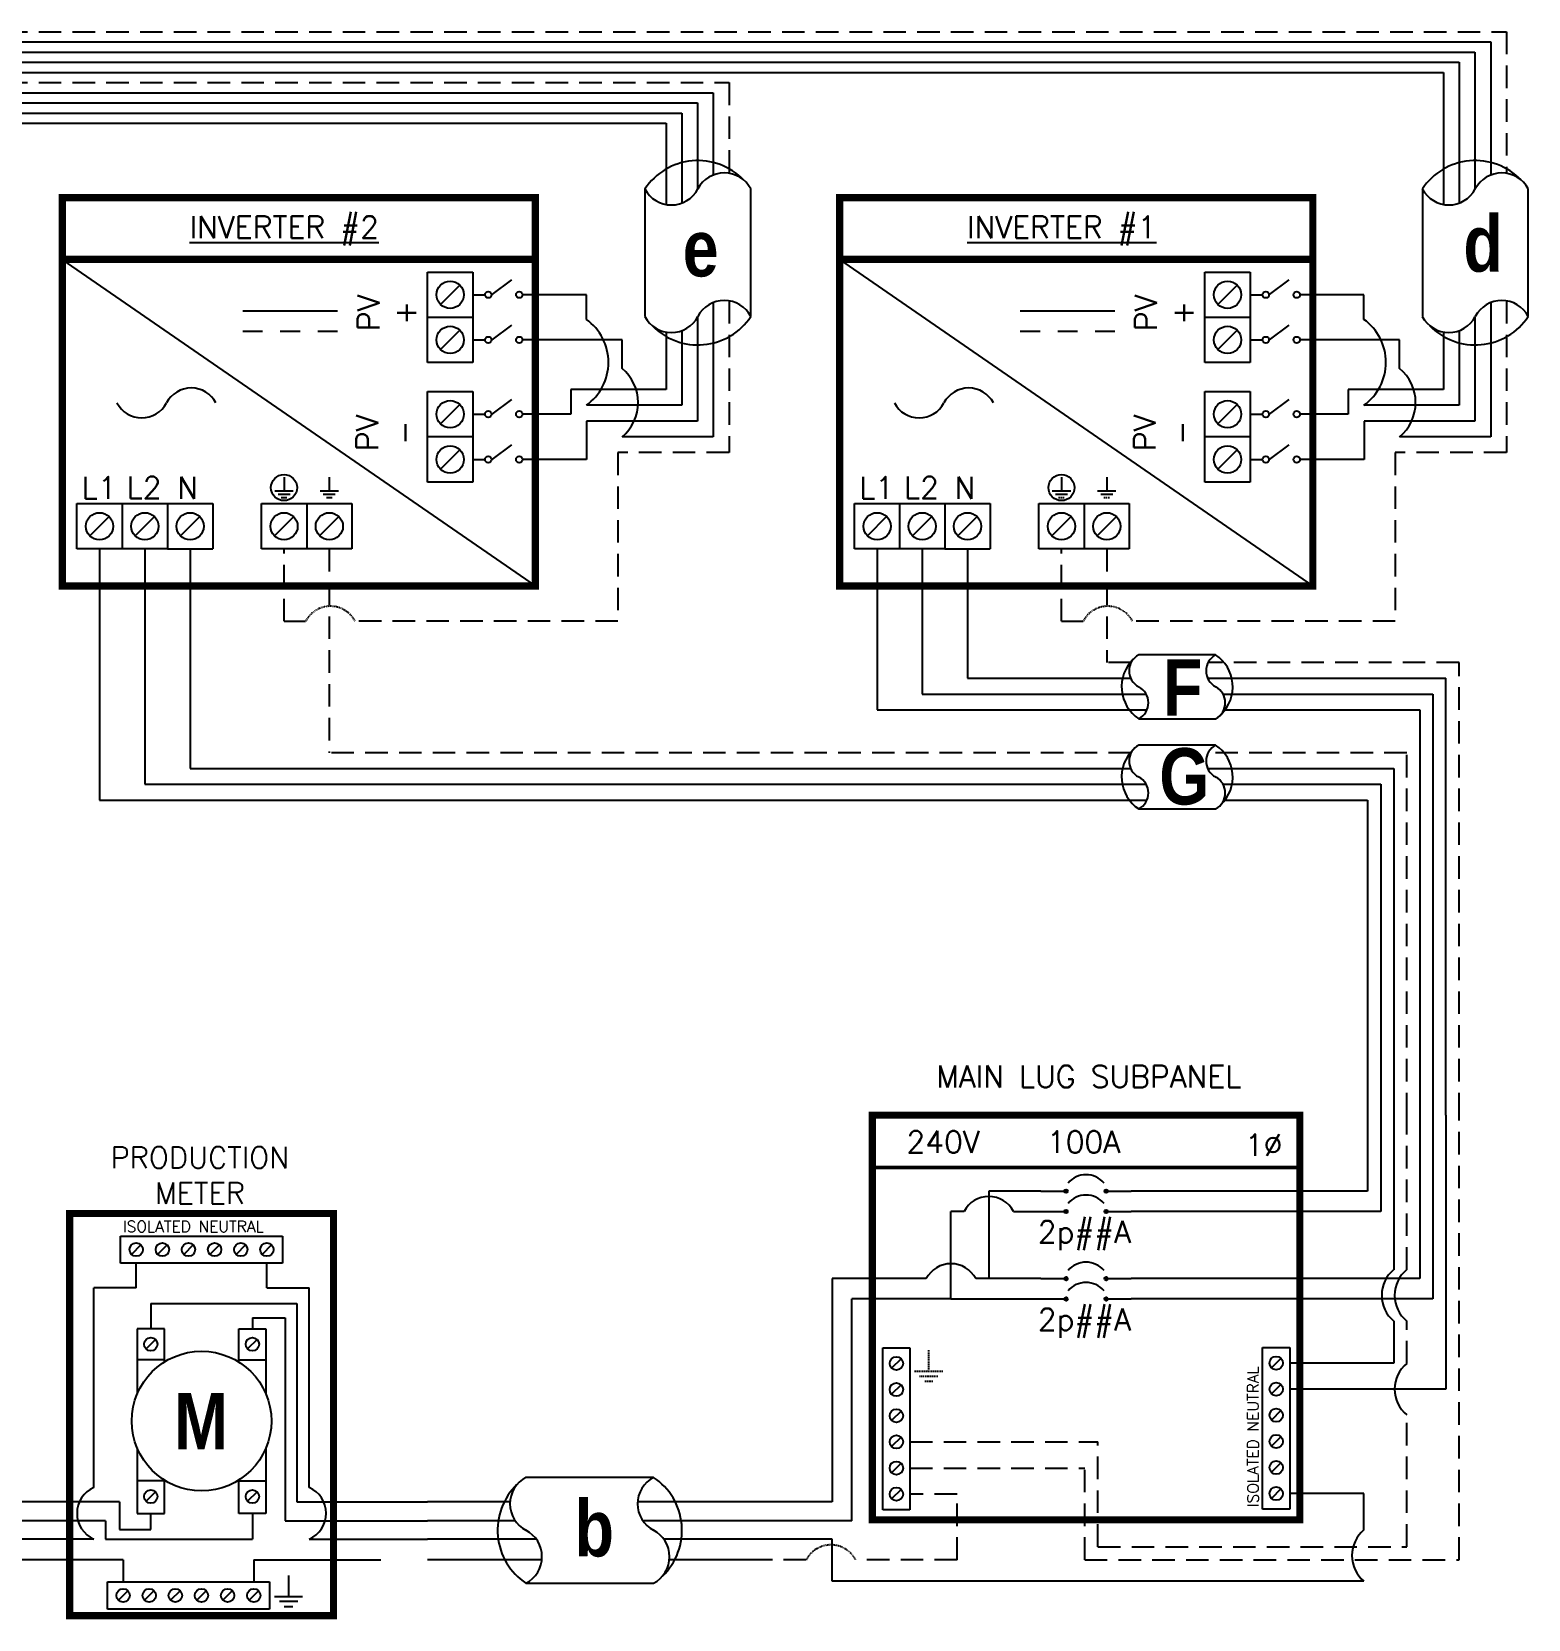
# Model space of a CAD drawing. Header units: feet. Extents: x 7090 to 7872, y 16033 to 16589.
# Drawn here: x 7623 to 7872.1, y 16285.6 to 16549.9 of the extents above; entities that cross this region are included whole.
import ezdxf

# ---------------------------------------------------------------- set-up
doc = ezdxf.new("R2010")
doc.units = ezdxf.units.FT
doc.header["$MEASUREMENT"] = 0
doc.linetypes.add('HIDDEN', pattern=[0.375, 0.25, -0.125])
for name, color, linetype in [('ONE LINE BLOCKS', 7, 'Continuous'), ('TABLES', 7, 'Continuous'), ('TEXT', 7, 'Continuous'), ('Z - TITLEBLOCK TXT', 7, 'Continuous')]:
    doc.layers.add(name, color=color, linetype=linetype)
doc.styles.add('ONE LINE TXT', font='techb___.ttf')
doc.styles.get("Standard").update_dxf_attribs({"font": 'simplex.shx'})

# ---------------------------------------------------------------- blocks, each defined once
blk = doc.blocks.new('*U20')
at = {"layer": 'ONE LINE BLOCKS', "linetype": 'Continuous'}
h = blk.add_hatch(color=1, dxfattribs=at)
h.dxf.hatch_style = 1
edge = h.paths.add_edge_path()
edge.add_arc((32.25, -12.65), 0.291, 0, 360)
h = blk.add_hatch(color=1, dxfattribs=at)
h.dxf.hatch_style = 1
edge = h.paths.add_edge_path()
edge.add_arc((38.92, -12.65), 0.291, 0, 360)
h = blk.add_hatch(color=1, dxfattribs=at)
h.dxf.hatch_style = 1
edge = h.paths.add_edge_path()
edge.add_arc((32.25, -16.02), 0.291, 0, 360)
h = blk.add_hatch(color=1, dxfattribs=at)
h.dxf.hatch_style = 1
edge = h.paths.add_edge_path()
edge.add_arc((38.92, -16.02), 0.291, 0, 360)
h = blk.add_hatch(color=1, dxfattribs=at)
h.dxf.hatch_style = 1
edge = h.paths.add_edge_path()
edge.add_arc((32.25, -27.21), 0.291, 0, 360)
h = blk.add_hatch(color=1, dxfattribs=at)
h.dxf.hatch_style = 1
edge = h.paths.add_edge_path()
edge.add_arc((38.92, -27.21), 0.291, 0, 360)
h = blk.add_hatch(color=1, dxfattribs=at)
h.dxf.hatch_style = 1
edge = h.paths.add_edge_path()
edge.add_arc((32.25, -30.59), 0.291, 0, 360)
h = blk.add_hatch(color=1, dxfattribs=at)
h.dxf.hatch_style = 1
edge = h.paths.add_edge_path()
edge.add_arc((38.92, -30.59), 0.291, 0, 360)
at = {"color": 7, "linetype": 'Continuous'}
for p, q in [((82.46, 0), (82.46, -12.65)), ((91.16, 0), (91.16, -27.21)), ((28.05, -12.65), (19.39, -12.65)), ((19.39, -12.65), (19.39, -27.21)), ((82.46, -12.65), (43.12, -12.65)), ((8.98, -27.21), (-6.7, -27.21)), ((-6.7, -27.21), (-6.7, -64.37)), ((28.05, -27.21), (17.22, -27.21)), ((91.16, -27.21), (43.12, -27.21)), ((-6.7, -64.37), (-20.02, -64.37))]:
    blk.add_line(p, q, dxfattribs=at)
at = {"color": 10, "linetype": 'Continuous'}
for p, q in [((84.64, 0), (84.64, -16.02)), ((93.34, 0), (93.34, -30.59)), ((13.1, -30.59), (13.1, -16.02)), ((15.27, -16.02), (13.1, -16.02)), ((23.51, -16.02), (28.05, -16.02)), ((84.64, -16.02), (43.12, -16.02)), ((13.1, -30.59), (-3.41, -30.59)), ((-3.41, -67.54), (-3.41, -30.59)), ((13.1, -30.59), (28.05, -30.59)), ((93.34, -30.59), (43.12, -30.59)), ((-3.41, -67.54), (-20.02, -67.54))]:
    blk.add_line(p, q, dxfattribs=at)
at = {"color": 253, "linetype": 'Continuous'}
for p, q in [((86.81, 0), (86.81, -25.72)), ((95.51, 0), (95.51, -45.61)), ((86.81, -34.27), (86.81, -41.26)), ((86.81, -41.26), (69.51, -41.26)), ((95.51, -45.61), (69.51, -45.61)), ((81.85, -63.01), (69.51, -63.01)), ((81.85, -69.04), (81.85, -63.01)), ((-6.7, -70.59), (-20.02, -70.59)), ((-6.7, -77.59), (-6.7, -70.59)), ((81.85, -77.59), (-6.7, -77.59))]:
    blk.add_line(p, q, dxfattribs=at)
at = {"color": 10, "linetype": 'Continuous'}
blk.add_arc((19.39, -18.18), 4.65, 27.6639, 152.3361, dxfattribs=at)
at = {"color": 7, "linetype": 'Continuous'}
blk.add_arc((13.1, -29.37), 4.65, 27.6639, 152.3361, dxfattribs=at)
at = {"color": 253, "linetype": 'Continuous'}
for centre in [(90.39, -29.99), (85.42, -73.31)]:
    blk.add_arc(centre, 5.58, 129.9215, 230.0785, dxfattribs=at)
at = {"layer": 'ONE LINE BLOCKS', "lineweight": 50}
blk.add_line((0, -8.7), (71.17, -8.7), dxfattribs=at)
at = {"layer": 'ONE LINE BLOCKS', "lineweight": 50, "const_width": 1.19}
blk.add_lwpolyline([(0, -67.37), (0, 0), (71.17, 0), (71.17, -67.37)], close=True, dxfattribs=at)
at = {"layer": 'TEXT', "color": 92, "linetype": 'HIDDEN', "ltscale": 15}
for p, q in [((88.99, -25.72), (88.99, 0)), ((97.69, -74.03), (97.69, 0)), ((88.99, -41.34), (88.99, -34.27)), ((88.99, -71.85), (88.99, -49.89)), ((6.27, -54.39), (37.56, -54.39)), ((37.56, -71.85), (37.56, -54.39)), ((6.27, -58.74), (35.36, -58.74)), ((35.36, -74.03), (35.36, -58.74)), ((14.11, -63.09), (6.27, -63.09)), ((14.11, -74.03), (14.11, -63.09)), ((37.56, -71.85), (88.99, -71.85)), ((-11.01, -74.03), (-20.02, -74.03)), ((14.11, -74.03), (-2.77, -74.03)), ((35.36, -74.03), (97.69, -74.03))]:
    blk.add_line(p, q, dxfattribs=at)
at = {"layer": 'TEXT', "color": 92, "linetype": 'HIDDEN', "flags": 128}
for points in [[(9.38, -39.11), (9.38, -42.61)], [(7.04, -42.61), (11.72, -42.61)], [(10.91, -43.48), (7.85, -43.48)], [(10.1, -44.35), (8.66, -44.35)]]:
    blk.add_lwpolyline(points, dxfattribs=at)
at = {"layer": 'TEXT', "color": 92, "linetype": 'Continuous', "ltscale": 4}
for centre in [(92.46, -29.99), (92.46, -45.61)]:
    blk.add_arc(centre, 5.51, 129.059, 230.941, dxfattribs=at)
at = {"layer": 'TEXT', "color": 92, "linetype": 'HIDDEN', "ltscale": 0.3}
blk.add_arc((-6.89, -76.19), 4.65, 27.6639, 152.3361, dxfattribs=at)
at = {"layer": 'Z - TITLEBLOCK TXT', "color": 1, "linetype": 'Continuous'}
for p, q in [((1.73, -65.68), (1.73, -38.74)), ((1.73, -38.74), (6.27, -38.74)), ((6.27, -38.74), (6.27, -65.68)), ((64.97, -65.61), (64.97, -38.67)), ((64.97, -38.67), (69.51, -38.67)), ((69.51, -38.67), (69.51, -65.61)), ((6.27, -65.68), (1.73, -65.68)), ((69.51, -65.61), (64.97, -65.61))]:
    blk.add_line(p, q, dxfattribs=at)
at = {"layer": 'Z - TITLEBLOCK TXT', "color": 4, "linetype": 'Continuous'}
for p, q in [((4.79, -40.55), (3.22, -42.12)), ((68.02, -40.48), (66.45, -42.05)), ((4.79, -44.9), (3.22, -46.47)), ((68.02, -44.83), (66.45, -46.4)), ((4.79, -49.25), (3.22, -50.82)), ((68.02, -49.18), (66.45, -50.75)), ((4.79, -53.6), (3.22, -55.17)), ((68.02, -53.53), (66.45, -55.1)), ((4.79, -57.95), (3.22, -59.52)), ((68.02, -57.88), (66.45, -59.45)), ((4.79, -62.3), (3.22, -63.87)), ((68.02, -62.23), (66.45, -63.8))]:
    blk.add_line(p, q, dxfattribs=at)
at = {"layer": 'Z - TITLEBLOCK TXT', "color": 1, "linetype": 'Continuous', "flags": 128}
for points in [[(28.05, -12.65), (32.25, -12.65)], [(28.05, -12.65), (32.25, -12.65)], [(38.92, -12.65), (43.12, -12.65)], [(28.05, -16.02), (32.25, -16.02)], [(28.05, -16.02), (32.25, -16.02)], [(38.92, -16.02), (43.12, -16.02)], [(28.05, -27.21), (32.25, -27.21)], [(28.05, -27.21), (32.25, -27.21)], [(38.92, -27.21), (43.12, -27.21)], [(28.05, -30.59), (32.25, -30.59)], [(28.05, -30.59), (32.25, -30.59)], [(38.92, -30.59), (43.12, -30.59)]]:
    blk.add_lwpolyline(points, dxfattribs=at)
at = {"layer": 'Z - TITLEBLOCK TXT', "color": 1, "linetype": 'Continuous'}
for centre in [(32.25, -12.65), (38.92, -12.65), (32.25, -16.02), (38.92, -16.02), (32.25, -27.21), (38.92, -27.21), (32.25, -30.59), (38.92, -30.59)]:
    blk.add_circle(centre, 0.291, dxfattribs=at)
at = {"layer": 'Z - TITLEBLOCK TXT', "color": 4, "linetype": 'Continuous'}
for centre in [(4, -41.33), (67.24, -41.26), (4, -45.69), (67.24, -45.61), (4, -50.04), (67.24, -49.96), (4, -54.39), (67.24, -54.31), (4, -58.74), (67.24, -58.66), (4, -63.09), (67.24, -63.01)]:
    blk.add_circle(centre, 1.11, dxfattribs=at)
at = {"layer": 'Z - TITLEBLOCK TXT', "color": 1, "linetype": 'Continuous'}
for centre in [(35.58, -13.84), (35.58, -17.22), (35.58, -28.4), (35.58, -31.78)]:
    blk.add_arc(centre, 3.93, 40.3392, 139.6608, dxfattribs=at)
at = {"layer": 'TABLES', "color": 1, "linetype": 'Continuous'}
for p in [(27.55, -21.26), (27.55, -35.82)]:
    blk.add_text('2p##A', height=3.658, dxfattribs=at).set_placement(p)
at = {"layer": 'TABLES', "color": 4, "linetype": 'Continuous'}
blk.add_text('ISOLATED NEUTRAL', height=1.8743, rotation=90, dxfattribs=at).set_placement((64.31, -65.25))
at = {"layer": 'TEXT', "color": 1, "attachment_point": 5}
for s, width, gutter_width, insert, char_height in [('MAIN LUG SUBPANEL ', 62.3984, 7.17, (36.04, 6.43), 3.6576), ('240V', 0.1481, 0.75, (11.79, -4.45), 3.658), ('100A', 0.1481, 0.75, (35.17, -4.45), 3.658), ('1∅', 0.1481, 0.75, (65.15, -4.96), 3.658)]:
    blk.add_mtext_dynamic_manual_height_columns(s, width=width, gutter_width=gutter_width, heights=[0], dxfattribs=dict(at, insert=insert, char_height=char_height))
blk = doc.blocks.new('M_METER PAN')
at = {"color": 253, "linetype": 'Continuous'}
for p, q in [((4.735, 8.023), (4.735, 8.748)), ((8.589, 8.023), (8.589, 8.748)), ((4.735, 8.023), (3.483, 8.023)), ((3.483, 2.136), (3.483, 8.023)), ((8.589, 8.023), (9.84, 8.023)), ((9.84, 2.136), (9.84, 8.023)), ((3.483, 0.611), (0, 0.611)), ((9.84, 0.611), (13.323, 0.611))]:
    blk.add_line(p, q, dxfattribs=at)
at = {"color": 7, "linetype": 'Continuous'}
for p, q in [((5.163, 7.563), (5.163, 6.819)), ((5.163, 7.563), (9.474, 7.563)), ((9.474, 7.563), (9.474, 1.711)), ((4.245, 1.711), (0, 1.711)), ((4.245, 1.711), (4.245, 0.898)), ((9.474, 1.711), (13.323, 1.711)), ((5.163, 0.898), (5.163, 1.37)), ((4.245, 0.898), (5.163, 0.898))]:
    blk.add_line(p, q, dxfattribs=at)
at = {"color": 10, "linetype": 'Continuous'}
for p, q in [((8.16, 7.142), (8.16, 6.819)), ((8.16, 7.142), (9.123, 7.142)), ((9.123, 7.142), (9.123, 1.149)), ((3.832, 1.149), (0, 1.149)), ((3.832, 1.149), (3.832, 0.611)), ((8.16, 1.37), (8.16, 0.611)), ((9.123, 1.149), (13.323, 1.149)), ((3.832, 0.611), (8.16, 0.611))]:
    blk.add_line(p, q, dxfattribs=at)
at = {"color": 1, "linetype": 'Continuous'}
for p, q in [((5.565, 5.899), (4.761, 5.899)), ((7.758, 5.899), (8.562, 5.899)), ((5.565, 2.326), (4.761, 2.326)), ((7.758, 2.326), (8.562, 2.326))]:
    blk.add_line(p, q, dxfattribs=at)
at = {"color": 253, "linetype": 'Continuous'}
for centre, start, end in [((3.823, 1.374), 113.9997, 246.0003), ((9.5, 1.374), 293.9997, 66.0003)]:
    blk.add_arc(centre, 0.835, start, end, dxfattribs=at)
at = {"layer": 'ONE LINE BLOCKS', "lineweight": 50, "const_width": 0.21}
blk.add_lwpolyline([(2.772, -1.647), (2.772, 10.216), (10.552, 10.216), (10.552, -1.647)], close=True, dxfattribs=at)
at = {"layer": 'TEXT', "color": 92, "linetype": 'HIDDEN', "ltscale": 15}
for p, q in [((4.347, 0), (0, 0)), ((4.347, 0), (4.347, -0.649)), ((8.201, 0), (8.201, -0.649)), ((8.201, 0), (13.323, 0))]:
    blk.add_line(p, q, dxfattribs=at)
at = {"layer": 'TEXT', "color": 92, "linetype": 'Continuous', "flags": 128}
for points in [[(9.228, -0.457), (9.227, -1.078)], [(8.812, -1.078), (9.642, -1.078)], [(9.498, -1.231), (8.956, -1.231)], [(9.354, -1.385), (9.1, -1.385)]]:
    blk.add_lwpolyline(points, dxfattribs=at)
at = {"layer": 'TEXT', "linetype": 'Continuous'}
blk.add_circle((6.662, 4.095), 2.059, dxfattribs=at)
at = {"layer": 'Z - TITLEBLOCK TXT', "color": 1, "linetype": 'Continuous'}
for p, q in [((4.275, 8.748), (4.275, 9.552)), ((4.275, 9.552), (9.049, 9.552)), ((9.049, 9.552), (9.049, 8.748)), ((9.049, 8.748), (4.275, 8.748)), ((4.761, 6.819), (4.761, 4.888)), ((5.565, 6.819), (4.761, 6.819)), ((5.565, 5.838), (5.565, 6.819)), ((7.758, 5.838), (7.758, 6.819)), ((7.758, 6.819), (8.562, 6.819)), ((8.562, 6.819), (8.562, 4.888)), ((4.761, 3.301), (4.761, 1.37)), ((8.562, 3.301), (8.562, 1.37)), ((5.565, 1.37), (5.565, 2.351)), ((7.758, 1.37), (7.758, 2.351)), ((4.761, 1.37), (5.565, 1.37)), ((8.562, 1.37), (7.758, 1.37)), ((3.887, -1.453), (3.887, -0.649)), ((3.887, -0.649), (8.661, -0.649)), ((8.661, -0.649), (8.661, -1.453)), ((8.661, -1.453), (3.887, -1.453))]:
    blk.add_line(p, q, dxfattribs=at)
at = {"layer": 'Z - TITLEBLOCK TXT', "color": 4, "linetype": 'Continuous'}
for p, q in [((4.874, 9.29), (4.596, 9.011)), ((5.645, 9.29), (5.366, 9.011)), ((6.416, 9.29), (6.137, 9.011)), ((7.186, 9.29), (6.908, 9.011)), ((7.957, 9.29), (7.679, 9.011)), ((8.728, 9.29), (8.449, 9.011)), ((5.303, 6.499), (5.024, 6.22)), ((8.299, 6.499), (8.021, 6.22)), ((5.303, 2.005), (5.024, 1.727)), ((8.299, 2.005), (8.021, 1.727)), ((4.486, -0.912), (4.208, -1.19)), ((5.257, -0.912), (4.978, -1.19)), ((6.028, -0.912), (5.749, -1.19)), ((6.798, -0.912), (6.52, -1.19)), ((7.569, -0.912), (7.291, -1.19)), ((8.34, -0.912), (8.061, -1.19))]:
    blk.add_line(p, q, dxfattribs=at)
for centre in [(4.735, 9.15), (5.506, 9.15), (6.276, 9.15), (7.047, 9.15), (7.818, 9.15), (8.589, 9.15), (5.163, 6.359), (8.16, 6.359), (5.163, 1.866), (8.16, 1.866), (4.347, -1.051), (5.118, -1.051), (5.888, -1.051), (6.659, -1.051), (7.43, -1.051), (8.201, -1.051)]:
    blk.add_circle(centre, 0.197, dxfattribs=at)
at = {"layer": 'TABLES', "color": 4, "linetype": 'Continuous'}
blk.add_text('ISOLATED NEUTRAL', height=0.33207, dxfattribs=at).set_placement((4.339, 9.669))
at = {"layer": 'TEXT', "color": 1, "insert": (6.613, 11.342), "char_height": 0.62775, "attachment_point": 5}
blk.add_mtext_dynamic_manual_height_columns('PRODUCTION METER', width=1.32031, gutter_width=7.17, heights=[0], dxfattribs=at)
at = {"layer": 'Z - TITLEBLOCK TXT', "color": 253, "linetype": 'Continuous', "style": 'ONE LINE TXT'}
blk.add_text('M', height=1.662, dxfattribs=at).set_placement((5.854, 3.259))
blk = doc.blocks.new('*U19')
at = {"color": 0}
blk.add_blockref('M_METER PAN', (0, 0), dxfattribs=at)
blk = doc.blocks.new('*U9')
at = {"color": 7, "linetype": 'Continuous'}
for p, q in [((6.669, 2.433), (2.905, 2.433)), ((2.435, 1.711), (0, 1.711)), ((9.575, 1.711), (6.199, 1.711)), ((2.905, -0.69), (6.669, -0.69))]:
    blk.add_line(p, q, dxfattribs=at)
at = {"color": 10, "linetype": 'Continuous'}
for p, q in [((2.591, 1.149), (0, 1.149)), ((9.575, 1.149), (6.355, 1.149))]:
    blk.add_line(p, q, dxfattribs=at)
at = {"color": 253, "linetype": 'Continuous'}
for p, q in [((3.208, 0.611), (0, 0.611)), ((9.575, 0.611), (6.972, 0.611))]:
    blk.add_line(p, q, dxfattribs=at)
at = {"color": 7, "linetype": 'Continuous'}
for centre, start, end in [((5.633, 0.872), 313.9732, 56.4265), ((3.942, 0.872), 133.9732, 236.4265)]:
    blk.add_arc(centre, 1.874, start, end, dxfattribs=at)
at = {"layer": 'TEXT', "color": 92, "linetype": 'HIDDEN', "ltscale": 15}
for p, q in [((3.373, 0), (0, 0)), ((9.575, 0), (7.137, 0))]:
    blk.add_line(p, q, dxfattribs=at)
at = {"layer": 'Z - TITLEBLOCK TXT', "linetype": 'Continuous'}
for centre, start, end in [((3.315, 1.653), 117.6639, 242.3361), ((7.078, 1.653), 117.6639, 242.3361), ((2.496, 0.091), 297.6639, 62.3361), ((6.26, 0.091), 297.6639, 62.3361)]:
    blk.add_arc(centre, 0.882, start, end, dxfattribs=at)

msp = doc.modelspace()

# ---------------------------------------------------------------- linework, layer by layer
at = {"color": 7, "linetype": 'Continuous'}
for p, q in [((7466.64, 16548.19), (7865.88, 16548.19)), ((7865.88, 16548.19), (7865.88, 16526.02)), ((7466.64, 16544.81), (7860.63, 16544.81)), ((7860.63, 16544.81), (7860.63, 16521.36)), ((7466.64, 16539.73), (7736.45, 16539.73)), ((7736.45, 16539.73), (7736.44, 16526.02)), ((7466.64, 16536.35), (7731.2, 16536.35)), ((7731.2, 16536.35), (7731.2, 16521.36)), ((7725.06, 16523.71), (7725.06, 16502.47)), ((7742.69, 16502.47), (7742.69, 16523.71)), ((7854.5, 16523.71), (7854.5, 16502.47)), ((7872.12, 16502.47), (7872.12, 16523.71)), ((7715.32, 16506.1), (7704.69, 16506.1)), ((7715.32, 16501.99), (7715.32, 16506.1)), ((7736.44, 16504.78), (7736.44, 16482.45)), ((7844.75, 16506.1), (7834.12, 16506.1)), ((7844.75, 16501.99), (7844.75, 16506.1)), ((7865.88, 16504.78), (7865.88, 16482.45)), ((7721.27, 16498.57), (7704.69, 16498.57)), ((7721.27, 16493.84), (7721.27, 16498.57)), ((7731.2, 16500.11), (7731.2, 16487.69)), ((7850.71, 16498.57), (7834.12, 16498.57)), ((7850.71, 16493.84), (7850.71, 16498.57)), ((7860.63, 16500.11), (7860.63, 16487.69)), ((7731.2, 16487.69), (7715.32, 16487.69)), ((7860.63, 16487.69), (7844.75, 16487.69)), ((7736.44, 16482.45), (7721.27, 16482.45)), ((7865.88, 16482.45), (7850.71, 16482.45)), ((7634.27, 16463.78), (7634.27, 16421.96)), ((7763.71, 16463.78), (7763.71, 16436.98)), ((7820.08, 16446.14), (7807.27, 16446.14)), ((7763.71, 16436.98), (7808.63, 16436.98)), ((7807.27, 16435.51), (7820.08, 16435.51)), ((7821.45, 16436.98), (7854.08, 16436.98)), ((7854.08, 16436.98), (7854.08, 16369.49)), ((7820.08, 16431.11), (7807.27, 16431.11)), ((7634.27, 16421.96), (7808.63, 16421.96)), ((7821.45, 16421.96), (7845.38, 16421.96)), ((7845.38, 16421.96), (7845.38, 16369.49)), ((7807.27, 16420.48), (7820.08, 16420.48))]:
    msp.add_line(p, q, dxfattribs=at)
at = {"color": 253, "linetype": 'Continuous'}
for p, q in [((7466.64, 16546.5), (7863.25, 16546.5)), ((7863.25, 16546.5), (7863.25, 16523.61)), ((7466.64, 16543.11), (7858.01, 16543.11)), ((7858.01, 16543.11), (7858.01, 16521.13)), ((7466.64, 16538.04), (7733.82, 16538.04)), ((7733.82, 16538.04), (7733.82, 16523.61)), ((7466.64, 16534.65), (7728.58, 16534.65)), ((7728.58, 16534.65), (7728.58, 16521.13)), ((7733.82, 16502.37), (7733.82, 16485.07)), ((7863.25, 16502.37), (7863.25, 16485.07)), ((7728.58, 16499.88), (7728.58, 16490.31)), ((7858.01, 16499.88), (7858.01, 16490.31)), ((7728.58, 16490.31), (7712.74, 16490.31)), ((7712.74, 16490.31), (7712.74, 16486.2)), ((7858.01, 16490.31), (7842.17, 16490.31)), ((7842.17, 16490.31), (7842.17, 16486.2)), ((7712.74, 16486.2), (7704.69, 16486.2)), ((7842.17, 16486.2), (7834.12, 16486.2)), ((7733.82, 16485.07), (7715.36, 16485.07)), ((7715.36, 16485.07), (7715.36, 16478.67)), ((7863.25, 16485.07), (7844.8, 16485.07)), ((7844.8, 16485.07), (7844.8, 16478.67)), ((7715.36, 16478.67), (7704.69, 16478.67)), ((7844.8, 16478.67), (7834.12, 16478.67)), ((7649.34, 16463.78), (7649.34, 16427.22)), ((7778.77, 16463.78), (7778.77, 16442.24)), ((7778.77, 16442.24), (7805.93, 16442.24)), ((7818.74, 16442.24), (7858.43, 16442.24)), ((7858.43, 16369.49), (7858.43, 16442.24)), ((7649.34, 16427.22), (7805.93, 16427.22)), ((7818.74, 16427.22), (7849.73, 16427.22)), ((7849.73, 16427.22), (7849.73, 16369.49))]:
    msp.add_line(p, q, dxfattribs=at)
at = {"color": 10, "linetype": 'Continuous'}
for p, q in [((7641.81, 16463.78), (7641.81, 16424.59)), ((7771.24, 16463.78), (7771.24, 16439.61)), ((7771.24, 16439.61), (7808.51, 16439.61)), ((7821.32, 16439.61), (7856.26, 16439.61)), ((7856.26, 16439.61), (7856.26, 16369.49)), ((7641.81, 16424.59), (7808.51, 16424.59)), ((7821.32, 16424.59), (7847.56, 16424.59)), ((7847.56, 16424.59), (7847.56, 16369.49))]:
    msp.add_line(p, q, dxfattribs=at)
at = {"color": 7, "linetype": 'Continuous'}
for centre, radius, start, end in [((7733.88, 16517.86), 10.58, 43.9732, 146.4265), ((7863.31, 16517.86), 10.58, 43.9732, 146.4265), ((7733.88, 16508.32), 10.58, 223.9732, 326.4265), ((7863.31, 16508.32), 10.58, 223.9732, 326.4265), ((7816.55, 16440.82), 6.38, 313.9732, 56.4265), ((7810.8, 16440.82), 6.38, 133.9732, 236.4265), ((7810.8, 16425.8), 6.38, 133.9732, 236.4265), ((7816.55, 16425.8), 6.38, 313.9732, 56.4265)]:
    msp.add_arc(centre, radius, start, end, dxfattribs=at)
at = {"layer": 'ONE LINE BLOCKS', "lineweight": 50, "const_width": 1.19}
for points in [[(7628.06, 16457.61), (7628.06, 16522.26), (7706.83, 16522.26), (7706.83, 16457.61)], [(7628.06, 16511.98), (7628.06, 16522.26), (7706.83, 16522.26), (7706.83, 16511.98)], [(7757.49, 16457.61), (7757.49, 16522.26), (7836.26, 16522.26), (7836.26, 16457.61)], [(7757.49, 16511.98), (7757.49, 16522.26), (7836.26, 16522.26), (7836.26, 16511.98)]]:
    msp.add_lwpolyline(points, close=True, dxfattribs=at)
at = {"layer": 'TEXT', "color": 92, "linetype": 'HIDDEN', "ltscale": 15}
for p, q in [((7466.64, 16549.88), (7868.5, 16549.88)), ((7868.5, 16549.88), (7868.5, 16526.32)), ((7466.64, 16541.42), (7739.07, 16541.42)), ((7739.07, 16541.42), (7739.07, 16526.32)), ((7739.07, 16505.07), (7739.07, 16479.82)), ((7868.5, 16505.07), (7868.5, 16479.82)), ((7739.07, 16479.82), (7720.56, 16479.82)), ((7720.56, 16479.82), (7720.56, 16451.74)), ((7868.5, 16479.82), (7849.99, 16479.82)), ((7849.99, 16479.82), (7849.99, 16451.74)), ((7664.98, 16451.74), (7664.98, 16463.78)), ((7672.52, 16463.78), (7672.52, 16429.85)), ((7794.41, 16451.74), (7794.41, 16463.78)), ((7801.95, 16463.78), (7801.95, 16444.87)), ((7664.98, 16451.74), (7668.58, 16451.74)), ((7720.56, 16451.74), (7676.82, 16451.74)), ((7794.41, 16451.74), (7798.01, 16451.74)), ((7849.99, 16451.74), (7806.25, 16451.74)), ((7806, 16444.87), (7801.95, 16444.87)), ((7860.61, 16444.87), (7818.82, 16444.87)), ((7860.61, 16369.49), (7860.61, 16444.87)), ((7806, 16429.85), (7672.52, 16429.85)), ((7851.91, 16429.85), (7818.82, 16429.85)), ((7851.91, 16369.49), (7851.91, 16429.85))]:
    msp.add_line(p, q, dxfattribs=at)
at = {"layer": 'TEXT', "color": 92, "linetype": 'Continuous', "flags": 128}
for points in [[(7664.98, 16475.72), (7664.98, 16473.42)], [(7672.52, 16475.72), (7672.51, 16473.42)], [(7794.41, 16475.72), (7794.41, 16473.42)], [(7801.95, 16475.72), (7801.95, 16473.42)], [(7663.44, 16473.42), (7666.52, 16473.42)], [(7665.98, 16472.85), (7663.98, 16472.85)], [(7665.45, 16472.28), (7664.51, 16472.28)], [(7670.98, 16473.42), (7674.05, 16473.42)], [(7673.52, 16472.85), (7671.51, 16472.85)], [(7672.99, 16472.28), (7672.04, 16472.28)], [(7792.87, 16473.42), (7795.95, 16473.42)], [(7795.41, 16472.85), (7793.41, 16472.85)], [(7800.41, 16473.42), (7803.48, 16473.42)], [(7802.95, 16472.85), (7800.94, 16472.85)]]:
    msp.add_lwpolyline(points, dxfattribs=at)
at = {"layer": 'TEXT', "color": 92, "linetype": 'HIDDEN', "flags": 128}
for points in [[(7794.88, 16472.28), (7793.94, 16472.28)], [(7802.42, 16472.28), (7801.47, 16472.28)]]:
    msp.add_lwpolyline(points, dxfattribs=at)
at = {"layer": 'TEXT', "color": 92, "linetype": 'Continuous'}
for centre in [(7664.98, 16473.98), (7794.41, 16473.98)]:
    msp.add_circle(centre, 2.17, dxfattribs=at)
at = {"layer": 'TEXT', "color": 92, "linetype": 'HIDDEN', "ltscale": 0.3}
for centre in [(7672.7, 16449.58), (7802.13, 16449.58)]:
    msp.add_arc(centre, 4.65, 27.6639, 152.3361, dxfattribs=at)
at = {"layer": 'Z - TITLEBLOCK TXT', "color": 7, "linetype": 'Continuous'}
for p, q in [((7706.83, 16457.61), (7628.06, 16511.98)), ((7836.26, 16457.61), (7757.49, 16511.98)), ((7673.88, 16503.37), (7658.11, 16503.37)), ((7803.31, 16503.37), (7787.55, 16503.37)), ((7661.41, 16499.96), (7658.11, 16499.96)), ((7667.64, 16499.96), (7664.35, 16499.96)), ((7673.88, 16499.96), (7670.59, 16499.96)), ((7790.84, 16499.96), (7787.55, 16499.96)), ((7797.08, 16499.96), (7793.78, 16499.96)), ((7803.31, 16499.96), (7800.02, 16499.96))]:
    msp.add_line(p, q, dxfattribs=at)
at = {"layer": 'Z - TITLEBLOCK TXT', "color": 1, "linetype": 'Continuous'}
for p, q in [((7688.87, 16494.8), (7688.87, 16509.87)), ((7688.87, 16509.87), (7696.41, 16509.87)), ((7688.87, 16494.8), (7688.87, 16509.87)), ((7696.41, 16509.87), (7696.41, 16494.8)), ((7696.41, 16509.87), (7696.41, 16502.33)), ((7818.3, 16494.8), (7818.3, 16509.87)), ((7818.3, 16509.87), (7825.84, 16509.87)), ((7818.3, 16494.8), (7818.3, 16509.87)), ((7825.84, 16509.87), (7825.84, 16494.8)), ((7825.84, 16509.87), (7825.84, 16502.33)), ((7702.84, 16508.56), (7699.57, 16506.12)), ((7832.27, 16508.56), (7829, 16506.12)), ((7696.41, 16506.1), (7698.45, 16506.1)), ((7825.84, 16506.1), (7827.88, 16506.1)), ((7696.41, 16502.33), (7688.87, 16502.33)), ((7702.84, 16501.03), (7699.57, 16498.58)), ((7825.84, 16502.33), (7818.3, 16502.33)), ((7832.27, 16501.03), (7829, 16498.58)), ((7696.41, 16498.57), (7698.45, 16498.57)), ((7825.84, 16498.57), (7827.88, 16498.57)), ((7696.41, 16494.8), (7688.87, 16494.8)), ((7825.84, 16494.8), (7818.3, 16494.8)), ((7688.87, 16474.9), (7688.87, 16489.97)), ((7688.87, 16489.97), (7696.41, 16489.97)), ((7696.41, 16489.97), (7696.41, 16482.44)), ((7702.84, 16488.67), (7699.57, 16486.22)), ((7818.3, 16474.9), (7818.3, 16489.97)), ((7818.3, 16489.97), (7825.84, 16489.97)), ((7825.84, 16489.97), (7825.84, 16482.44)), ((7832.27, 16488.67), (7829, 16486.22)), ((7696.41, 16486.2), (7698.45, 16486.2)), ((7825.84, 16486.2), (7827.88, 16486.2)), ((7696.41, 16482.44), (7688.87, 16482.44)), ((7696.41, 16482.44), (7696.41, 16474.9)), ((7702.84, 16481.13), (7699.57, 16478.69)), ((7825.84, 16482.44), (7818.3, 16482.44)), ((7825.84, 16482.44), (7825.84, 16474.9)), ((7832.27, 16481.13), (7829, 16478.69)), ((7696.41, 16478.67), (7698.45, 16478.67)), ((7825.84, 16478.67), (7827.88, 16478.67)), ((7696.41, 16474.9), (7688.87, 16474.9)), ((7825.84, 16474.9), (7818.3, 16474.9)), ((7630.51, 16471.31), (7645.58, 16471.31)), ((7630.51, 16463.78), (7630.51, 16471.31)), ((7630.51, 16471.31), (7638.04, 16471.31)), ((7638.04, 16471.31), (7638.04, 16463.78)), ((7645.58, 16471.31), (7645.58, 16463.78)), ((7645.58, 16471.31), (7653.11, 16471.31)), ((7653.11, 16471.31), (7653.11, 16463.78)), ((7661.21, 16471.31), (7676.28, 16471.31)), ((7661.21, 16463.78), (7661.21, 16471.31)), ((7661.21, 16471.31), (7668.75, 16471.31)), ((7668.75, 16471.31), (7668.75, 16463.78)), ((7676.28, 16471.31), (7676.28, 16463.78)), ((7759.94, 16471.31), (7775.01, 16471.31)), ((7759.94, 16463.78), (7759.94, 16471.31)), ((7759.94, 16471.31), (7767.47, 16471.31)), ((7767.47, 16471.31), (7767.47, 16463.78)), ((7775.01, 16471.31), (7775.01, 16463.78)), ((7775.01, 16471.31), (7782.54, 16471.31)), ((7782.54, 16471.31), (7782.54, 16463.78)), ((7790.65, 16471.31), (7805.71, 16471.31)), ((7790.65, 16463.78), (7790.65, 16471.31)), ((7790.65, 16471.31), (7798.18, 16471.31)), ((7798.18, 16471.31), (7798.18, 16463.78)), ((7805.71, 16471.31), (7805.71, 16463.78)), ((7645.58, 16463.78), (7630.51, 16463.78)), ((7645.58, 16463.78), (7653.11, 16463.78)), ((7676.28, 16463.78), (7661.21, 16463.78)), ((7775.01, 16463.78), (7759.94, 16463.78)), ((7775.01, 16463.78), (7782.54, 16463.78)), ((7805.71, 16463.78), (7790.65, 16463.78))]:
    msp.add_line(p, q, dxfattribs=at)
at = {"layer": 'Z - TITLEBLOCK TXT', "color": 4, "linetype": 'Continuous'}
for p, q in [((7694.25, 16507.71), (7691.03, 16504.49)), ((7823.68, 16507.71), (7820.47, 16504.49)), ((7694.25, 16500.17), (7691.03, 16496.96)), ((7823.68, 16500.17), (7820.47, 16496.96)), ((7694.25, 16487.81), (7691.03, 16484.6)), ((7823.68, 16487.81), (7820.47, 16484.6)), ((7694.25, 16480.28), (7691.03, 16477.06)), ((7823.68, 16480.28), (7820.47, 16477.06)), ((7635.88, 16469.15), (7632.67, 16465.94)), ((7643.42, 16469.15), (7640.2, 16465.94)), ((7650.95, 16469.15), (7647.74, 16465.94)), ((7666.59, 16469.15), (7663.37, 16465.94)), ((7674.12, 16469.15), (7670.91, 16465.94)), ((7765.31, 16469.15), (7762.1, 16465.94)), ((7772.85, 16469.15), (7769.63, 16465.94)), ((7780.38, 16469.15), (7777.17, 16465.94)), ((7796.02, 16469.15), (7792.81, 16465.94)), ((7803.55, 16469.15), (7800.34, 16465.94))]:
    msp.add_line(p, q, dxfattribs=at)
for centre in [(7692.64, 16506.1), (7822.07, 16506.1), (7692.64, 16498.57), (7822.07, 16498.57), (7692.64, 16486.2), (7822.07, 16486.2), (7692.64, 16478.67), (7822.07, 16478.67), (7634.27, 16467.54), (7641.81, 16467.54), (7649.34, 16467.54), (7664.98, 16467.54), (7672.52, 16467.54), (7763.71, 16467.54), (7771.24, 16467.54), (7778.77, 16467.54), (7794.41, 16467.54), (7801.95, 16467.54)]:
    msp.add_circle(centre, 2.27, dxfattribs=at)
at = {"layer": 'Z - TITLEBLOCK TXT', "color": 1, "linetype": 'Continuous'}
for centre in [(7698.99, 16506.1), (7704.15, 16506.1), (7828.42, 16506.1), (7833.58, 16506.1), (7698.99, 16498.57), (7704.15, 16498.57), (7828.42, 16498.57), (7833.58, 16498.57), (7698.99, 16486.2), (7704.15, 16486.2), (7828.42, 16486.2), (7833.58, 16486.2), (7698.99, 16478.67), (7704.15, 16478.67), (7828.42, 16478.67), (7833.58, 16478.67)]:
    msp.add_circle(centre, 0.541, dxfattribs=at)
at = {"layer": 'Z - TITLEBLOCK TXT', "linetype": 'Continuous'}
for centre, radius, start, end in [((7738.28, 16521.4), 4.98, 27.6639, 152.3361), ((7867.72, 16521.4), 4.98, 27.6639, 152.3361), ((7729.47, 16526.02), 4.98, 207.6639, 332.3361), ((7858.9, 16526.02), 4.98, 207.6639, 332.3361), ((7738.28, 16500.16), 4.98, 27.6639, 152.3361), ((7867.72, 16500.16), 4.98, 27.6639, 152.3361), ((7710.19, 16494.84), 8.8, 305.6505, 54.3495), ((7729.47, 16504.78), 4.98, 207.6639, 332.3361), ((7839.62, 16494.84), 8.8, 305.6505, 54.3495), ((7858.9, 16504.78), 4.98, 207.6639, 332.3361), ((7716.5, 16488.14), 7.43, 309.9338, 50.0662), ((7845.94, 16488.14), 7.43, 309.9338, 50.0662), ((7649.53, 16485.92), 4.65, 27.6639, 152.3361), ((7778.96, 16485.92), 4.65, 27.6639, 152.3361), ((7641.29, 16490.24), 4.65, 207.6639, 332.3361), ((7770.72, 16490.24), 4.65, 207.6639, 332.3361), ((7808.66, 16443.48), 3, 117.6639, 242.3361), ((7821.48, 16443.48), 3, 117.6639, 242.3361), ((7805.88, 16438.16), 3, 297.6639, 62.3361), ((7818.69, 16438.16), 3, 297.6639, 62.3361), ((7808.66, 16428.46), 3, 117.6639, 242.3361), ((7821.48, 16428.46), 3, 117.6639, 242.3361), ((7805.88, 16423.14), 3, 297.6639, 62.3361), ((7818.69, 16423.14), 3, 297.6639, 62.3361)]:
    msp.add_arc(centre, radius, start, end, dxfattribs=at)

# ---------------------------------------------------------------- block references
msp.add_blockref('*U20', (7762.92, 16369.49))
at = {"color": 155, "true_color": 0x647190, "xscale": 5.644441731736358, "yscale": 5.644441731736358, "zscale": 5.644441731736358}
for name, p in [('*U19', (7613.65, 16295.46)), ('*U9', (7688.86, 16295.46))]:
    msp.add_blockref(name, p, dxfattribs=at)

# ---------------------------------------------------------------- texts
at = {"layer": 'TABLES', "color": 1, "linetype": 'Continuous'}
for s, p in [('%%UINVERTER #2', (7649.27, 16515.53)), ('%%UINVERTER #1', (7778.7, 16515.53))]:
    msp.add_text(s, height=3.6576, dxfattribs=at).set_placement(p)
at = {"layer": 'TEXT', "color": 1, "char_height": 3.658, "attachment_point": 5, "rotation": 90}
for s, width, insert in [('PV +', 2.8378, (7682.1, 16503.08)), ('PV +', 2.8378, (7811.53, 16503.08)), ('PV -', 2.8013, (7681.88, 16483.11)), ('PV -', 2.8013, (7811.31, 16483.11))]:
    msp.add_mtext_dynamic_manual_height_columns(s, width=width, gutter_width=0.75, heights=[0], dxfattribs=dict(at, insert=insert))
at = {"layer": 'TEXT', "color": 1, "attachment_point": 5}
for s, insert, char_height in [('L1', (7634.22, 16473.95), 3.658), ('L2', (7641.68, 16473.98), 3.658), ('N', (7648.93, 16473.92), 3.66), ('L1', (7763.65, 16473.95), 3.658), ('L2', (7771.11, 16473.98), 3.658), ('N', (7778.36, 16473.92), 3.66)]:
    msp.add_mtext_dynamic_manual_height_columns(s, width=0.1481, gutter_width=0.75, heights=[0], dxfattribs=dict(at, insert=insert, char_height=char_height))
at = {"layer": 'Z - TITLEBLOCK TXT', "color": 1, "linetype": 'Continuous', "char_height": 9.3833, "attachment_point": 1, "style": 'ONE LINE TXT'}
for s, insert in [('{\\W1;\\C256;d}', (7861.32, 16519.32)), ('{\\W1;\\C256;e}', (7731.35, 16518.53)), ('{\\W1;\\C256;F}', (7811.3, 16445.41)), ('{\\W1;\\C256;G}', (7810.69, 16430.6)), ('{\\W1;\\C256;b}', (7713.35, 16305.41))]:
    msp.add_mtext_dynamic_manual_height_columns(s, width=0.1385, gutter_width=2.13, heights=[0], dxfattribs=dict(at, insert=insert))

doc.saveas('drawing.dxf')
